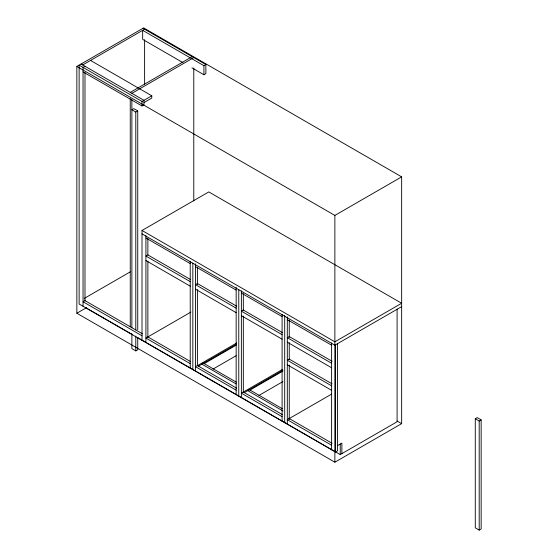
<?xml version="1.0" encoding="UTF-8"?>
<svg xmlns="http://www.w3.org/2000/svg" width="558" height="558" viewBox="0 0 558 558"><rect width="100%" height="100%" fill="white"/><g stroke="black" fill="none" stroke-linecap="round" stroke-linejoin="round"><path stroke-width="0.84" d="M76.851 66.458L143.636 27.9L401.655 176.865L401.655 423.641L334.87 462.198L76.851 313.233L76.851 66.458L334.87 215.423L401.655 176.865M82.717 64.951L144.613 29.218M84.997 66.269L83.044 67.399L83.044 306.272M130.251 92.398L192.147 56.658M131.876 93.339L193.779 57.6M337.478 343.554L337.478 450.913L335.525 452.043L79.131 304.019L79.131 65.14L142.011 101.444L151.783 95.802L151.783 98.055L143.964 102.574M182.996 62.656L142.66 39.374L142.66 30.348L203.907 65.704L205.86 64.575L205.86 73.607L203.907 74.737L191.959 67.832M83.044 71.912L142.011 105.957L143.964 104.827L143.964 100.314L81.084 64.01M137.742 110.889L133.836 108.636L131.876 109.759L135.789 112.019L137.742 110.889L137.742 329.715M142.011 230.475L208.797 191.917L401.655 303.266L334.87 341.824L142.011 230.475L142.011 340.317M84.223 298.446L130.272 271.858M84.997 300.629L83.044 301.759L142.011 335.804M76.851 313.233L86.609 307.604M190.899 312.089L145.917 338.064L190.222 363.642M131.876 333.817L131.876 348.638L135.789 350.891L137.742 349.768L137.742 337.562M236.648 343.01L197.393 365.671L197.393 289.518M198.223 366.32L236.25 344.37M236.16 345.172L204.068 363.697L203.419 363.321M213.023 369.061L236.16 355.704M282.578 369.382L241.37 393.174L282.097 416.68M244.16 392.692L282.934 370.303M250.005 390.07L282.836 371.112M401.655 306.649L334.87 345.207L142.011 233.858M258.961 395.434L282.836 381.644M331.536 394.157L287.307 419.693L331.612 445.27M337.423 445.682L341.873 443.108L341.873 453.64M138.168 337.911L340.247 454.582L397.094 421.764L397.094 309.104M475.283 418.751L477.236 417.621L481.149 419.881L481.149 528.97L479.196 530.1L475.283 527.84L475.283 418.751L479.196 421.004L481.149 419.881M142.988 28.277L205.86 64.575M90.536 60.438L151.783 95.802M145.917 237.994L190.222 263.578M195.439 266.584L236.16 290.097M241.37 293.103L282.097 316.616M287.307 319.629L331.612 345.207M190.676 279.635L147.87 254.922L145.917 256.052L190.222 281.637M236.606 306.154L197.393 283.513L195.439 284.643L236.16 308.156M282.543 332.673L243.33 310.032L241.37 311.162L282.097 334.674M332.066 361.27L289.26 336.558L287.307 337.681L331.612 363.265M145.917 260.565L190.222 286.149M195.439 289.156L236.16 312.668M241.37 315.675L282.097 339.187M287.307 342.2L331.612 367.778M397.129 421.032L401.655 423.641M332.066 383.841L289.26 359.129L287.307 360.252L331.612 385.836M287.307 364.772L331.612 390.349M203.133 363.007L236.313 382.16M249.126 389.561L282.306 408.714M201.508 363.949L236.187 383.974M247.501 390.502L282.941 410.967M84.328 300.246L142.353 333.747M147.221 336.558L190.683 361.647M236.606 388.166L197.393 365.525L195.439 366.648L236.16 390.161M243.33 392.044L282.543 414.685M288.612 418.186L332.066 443.275M86.134 307.876L132.134 334.43M479.196 421.004L479.196 530.1M340.247 444.049L340.247 454.582M335.525 344.684L335.525 452.043M334.87 215.423L334.87 462.198M331.612 342.954L331.612 449.783M289.26 320.048L289.26 337.513M289.26 342.556L289.26 359.875M289.26 365.065L289.26 419.616M287.307 316.846L287.307 424.206M284.699 315.34L284.699 422.699M282.097 314.363L282.097 421.199M243.33 293.522L243.33 310.841M243.33 316.037L243.33 392.225M241.37 290.851L241.37 397.687M238.768 289.686L238.768 396.18M236.16 287.314L236.16 394.673M203.907 65.704L203.907 74.737M197.393 267.198L197.393 284.629M195.439 263.801L195.439 371.168M193.779 68.027L193.779 200.971M192.831 263.167L192.831 369.661M190.222 261.318L190.222 368.154M147.87 238.412L147.87 255.013M147.87 261.116L147.87 337.116M145.917 235.741L145.917 342.577M144.613 39.674L144.613 84.105M142.011 101.444L142.011 105.957M135.789 112.019L135.789 329.973M135.789 336.076L135.789 350.891M131.876 99.443L131.876 327.839M130.251 98.494L130.251 326.758M84.997 72.373L84.997 300.79"/></g></svg>
